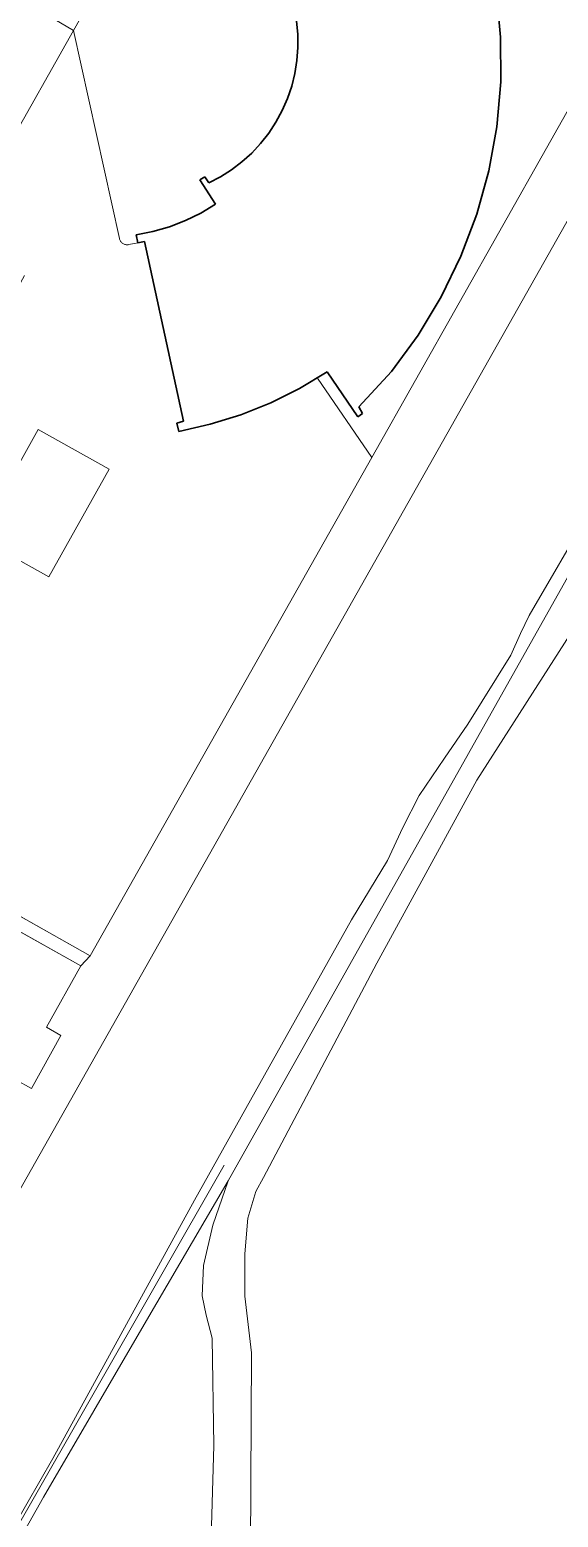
# Model space of a CAD drawing. Header units: metres. Extents: x 110006 to 110721, y 517434 to 518243.
# Drawn here: x 110438.1 to 110477.7, y 517638.9 to 517750.2 of the extents above; entities that cross this region are included whole.
import ezdxf

# ---------------------------------------------------------------- set-up
doc = ezdxf.new("R2010")
doc.units = ezdxf.units.M
for name, color, linetype, lineweight in [('B-WE-GK-BESCHOEIING-G', 130, 'GK-BESCHOEIING-SO', 18), ('B-WE-GR-GRAS-G', 60, 'Continuous', 13), ('B-WE-GR-GROENVOORZIENING-G', 80, 'Continuous', 18), ('B-WE-IE-TERREINAFSCHEIDING_KUNSTMATIG_HEKWERK-G', 20, 'IE-TERREINAFSCHEIDING_KUNSTMATIG-SO', 18), ('B-WE-OG-BEBOUWING-G', 7, 'Continuous', 35), ('B-WE-OG-TERREIN_ERF-G', 7, 'Continuous', 18), ('B-WE-OG-WATER-G', 130, 'Continuous', 18), ('B-WE-VH-OPENVERHARDING_BETONSTRAATSTEEN-G', 30, 'Continuous', 18), ('B-WE-VH-OPENVERHARDING_TEGEL-G', 30, 'Continuous', 18)]:
    doc.layers.add(name, color=color, linetype=linetype, lineweight=lineweight)
doc.linetypes.add('GK-BESCHOEIING-SO', pattern='A,18,-3,[1,NLCS.SHX,S=0.6,R=0,X=0,Y=0],-3', length=24)
doc.linetypes.add('IE-TERREINAFSCHEIDING_KUNSTMATIG-SO', pattern='A,4,[82,NLCS.SHX,S=0.75,R=90,X=0,Y=0],4,-2', length=10)

msp = doc.modelspace()

# ---------------------------------------------------------------- linework, layer by layer
at = {"layer": 'B-WE-GK-BESCHOEIING-G', "flags": 128}
msp.add_lwpolyline([(110385.882, 517547.185), (110413.256, 517596.287), (110452.675, 517665.217)], dxfattribs=at)
at = {"layer": 'B-WE-GR-GRAS-G'}
for p, q in [((110484.342, 517719.85), (110452.973, 517664.051)), ((110471.565, 517694.017), (110478.931, 517705.526)), ((110464.092, 517680.332), (110471.565, 517694.017)), ((110455.619, 517664.293), (110464.092, 517680.332)), ((110452.973, 517664.051), (110446.698, 517653.289)), ((110451.828, 517660.733), (110452.973, 517664.051)), ((110455.052, 517663.241), (110455.619, 517664.293)), ((110454.453, 517661.236), (110455.052, 517663.241)), ((110451.116, 517657.713), (110451.828, 517660.733)), ((110454.218, 517658.565), (110454.453, 517661.236)), ((110454.212, 517655.414), (110454.218, 517658.565)), ((110451.034, 517655.438), (110451.116, 517657.713)), ((110451.336, 517653.988), (110451.034, 517655.438)), ((110454.727, 517651.173), (110454.212, 517655.414)), ((110451.77, 517652.267), (110451.336, 517653.988)), ((110446.698, 517653.289), (110439.163, 517640.358)), ((110451.77, 517652.267), (110451.911, 517644.222)), ((110454.642, 517635.924), (110454.727, 517651.173)), ((110451.647, 517635.622), (110451.911, 517644.222)), ((110439.163, 517640.358), (110431.209, 517626.406))]:
    msp.add_line(p, q, dxfattribs=at)
at = {"layer": 'B-WE-GR-GROENVOORZIENING-G'}
for p, q in [((110483.438, 517753.139), (110463.713, 517718.162)), ((110463.713, 517718.162), (110442.648, 517680.873)), ((110442.648, 517680.873), (110441.943, 517680.129)), ((110441.943, 517680.129), (110439.389, 517675.542)), ((110440.459, 517674.92), (110438.252, 517670.948)), ((110439.389, 517675.542), (110440.459, 517674.92)), ((110438.252, 517670.948), (110437.099, 517671.593))]:
    msp.add_line(p, q, dxfattribs=at)
at = {"layer": 'B-WE-IE-TERREINAFSCHEIDING_KUNSTMATIG_HEKWERK-G', "flags": 128}
for points in [[(110444.841, 517734.562), (110441.411, 517750.121)], [(110444.851, 517734.52), (110444.847, 517734.534), (110444.844, 517734.548), (110444.841, 517734.562)], [(110445.505, 517734.09), (110445.498, 517734.089), (110445.491, 517734.088), (110445.483, 517734.087)], [(110446.204, 517734.23), (110445.546, 517734.097)], [(110442.648, 517680.873), (110412.953, 517697.646), (110432.406, 517732.11), (110436.625, 517729.719), (110437.729, 517731.777)], [(110459.661, 517724.096), (110463.713, 517718.162), (110442.648, 517680.873)], [(110408.971, 517692.491), (110412.498, 517690.504), (110415.16, 517695.16), (110441.943, 517680.129)], [(110441.943, 517680.129), (110439.389, 517675.542), (110440.459, 517674.92), (110438.252, 517670.948), (110437.099, 517671.593), (110434.314, 517666.652)]]:
    msp.add_lwpolyline(points, dxfattribs=at)
at = {"layer": 'B-WE-OG-BEBOUWING-G'}
for p, q in [((110473.347, 517749.634), (110473.03, 517752.982)), ((110458.089, 517750.82), (110458.183, 517749.842)), ((110458.183, 517749.842), (110458.193, 517748.86)), ((110473.359, 517746.272), (110473.347, 517749.634)), ((110458.193, 517748.86), (110458.121, 517747.88)), ((110458.121, 517747.88), (110457.966, 517746.91)), ((110457.729, 517745.956), (110457.412, 517745.026)), ((110457.966, 517746.91), (110457.729, 517745.956)), ((110473.064, 517742.922), (110473.359, 517746.272)), ((110457.412, 517745.026), (110457.018, 517744.126)), ((110457.018, 517744.126), (110456.549, 517743.263)), ((110456.549, 517743.263), (110456.009, 517742.442)), ((110472.466, 517739.613), (110473.064, 517742.922)), ((110455.401, 517741.67), (110454.731, 517740.953)), ((110456.009, 517742.442), (110455.401, 517741.67)), ((110454.731, 517740.953), (110454.001, 517740.294)), ((110453.219, 517739.7), (110452.389, 517739.174)), ((110454.001, 517740.294), (110453.219, 517739.7)), ((110471.57, 517736.372), (110472.466, 517739.613)), ((110451.218, 517739.172), (110450.855, 517738.939)), ((110450.855, 517738.939), (110452.031, 517737.123)), ((110451.518, 517738.72), (110451.218, 517739.172)), ((110452.389, 517739.174), (110451.518, 517738.72)), ((110452.031, 517737.123), (110450.929, 517736.462)), ((110450.929, 517736.462), (110449.775, 517735.899)), ((110470.382, 517733.226), (110471.57, 517736.372)), ((110447.34, 517735.085), (110446.079, 517734.839)), ((110446.079, 517734.839), (110446.204, 517734.23)), ((110448.575, 517735.439), (110447.34, 517735.085)), ((110449.775, 517735.899), (110448.575, 517735.439)), ((110446.204, 517734.23), (110446.715, 517734.337)), ((110446.715, 517734.337), (110449.626, 517720.892)), ((110468.913, 517730.201), (110470.382, 517733.226)), ((110467.176, 517727.322), (110468.913, 517730.201)), ((110465.183, 517724.613), (110467.176, 517727.322)), ((110458.316, 517723.344), (110460.381, 517724.581)), ((110460.381, 517724.581), (110462.668, 517721.223)), ((110462.737, 517721.961), (110465.183, 517724.613)), ((110456.16, 517722.272), (110458.316, 517723.344)), ((110453.927, 517721.374), (110456.16, 517722.272)), ((110462.668, 517721.223), (110463.021, 517721.47)), ((110463.021, 517721.47), (110462.737, 517721.961)), ((110449.626, 517720.892), (110449.143, 517720.726)), ((110449.143, 517720.726), (110449.283, 517720.115)), ((110449.283, 517720.115), (110451.63, 517720.653)), ((110451.63, 517720.653), (110453.927, 517721.374))]:
    msp.add_line(p, q, dxfattribs=at)
at = {"layer": 'B-WE-OG-TERREIN_ERF-G'}
for p, q in [((110444.841, 517734.562), (110441.411, 517750.121)), ((110444.841, 517734.562), (110444.853, 517734.511)), ((110444.87, 517734.462), (110444.853, 517734.511)), ((110444.87, 517734.462), (110444.891, 517734.414)), ((110444.891, 517734.414), (110444.916, 517734.368)), ((110444.945, 517734.325), (110444.916, 517734.368)), ((110444.978, 517734.284), (110444.945, 517734.325)), ((110444.978, 517734.284), (110445.014, 517734.247)), ((110445.054, 517734.212), (110445.014, 517734.247)), ((110445.096, 517734.182), (110445.054, 517734.212)), ((110445.096, 517734.182), (110445.141, 517734.155)), ((110445.141, 517734.155), (110445.188, 517734.132)), ((110445.188, 517734.132), (110445.237, 517734.114)), ((110445.237, 517734.114), (110445.287, 517734.1)), ((110445.287, 517734.1), (110445.338, 517734.09)), ((110445.39, 517734.085), (110445.338, 517734.09)), ((110445.442, 517734.084), (110445.39, 517734.085)), ((110445.442, 517734.084), (110445.495, 517734.088)), ((110445.546, 517734.097), (110445.495, 517734.088)), ((110445.546, 517734.097), (110446.204, 517734.23)), ((110434.25, 517712.187), (110438.76, 517720.262)), ((110444.059, 517717.303), (110438.76, 517720.262)), ((110444.059, 517717.303), (110439.55, 517709.228)), ((110434.25, 517712.187), (110439.55, 517709.228)), ((110412.953, 517697.646), (110442.648, 517680.873)), ((110441.943, 517680.129), (110415.16, 517695.16))]:
    msp.add_line(p, q, dxfattribs=at)
at = {"layer": 'B-WE-OG-WATER-G'}
for p, q in [((110502.451, 517778.585), (110363.922, 517533.299)), ((110475.482, 517706.352), (110484.095, 517721.162)), ((110474.849, 517705.009), (110475.482, 517706.352)), ((110474.116, 517703.373), (110474.849, 517705.009)), ((110470.892, 517698.223), (110474.116, 517703.373)), ((110469.158, 517695.675), (110470.892, 517698.223)), ((110467.263, 517692.875), (110469.158, 517695.675)), ((110466.033, 517690.479), (110467.263, 517692.875)), ((110464.891, 517688.016), (110466.033, 517690.479)), ((110462.199, 517683.57), (110464.891, 517688.016)), ((110450.457, 517662.583), (110462.199, 517683.57)), ((110439.858, 517643.268), (110450.457, 517662.583)), ((110426.706, 517620.333), (110439.858, 517643.268))]:
    msp.add_line(p, q, dxfattribs=at)
at = {"layer": 'B-WE-VH-OPENVERHARDING_BETONSTRAATSTEEN-G'}
for p, q in [((110441.411, 517750.121), (110439.581, 517751.186)), ((110436.341, 517741.154), (110441.411, 517750.121))]:
    msp.add_line(p, q, dxfattribs=at)
at = {"layer": 'B-WE-VH-OPENVERHARDING_TEGEL-G'}
msp.add_line((110441.411, 517750.121), (110450.989, 517767.139), dxfattribs=at)

doc.saveas('drawing.dxf')
